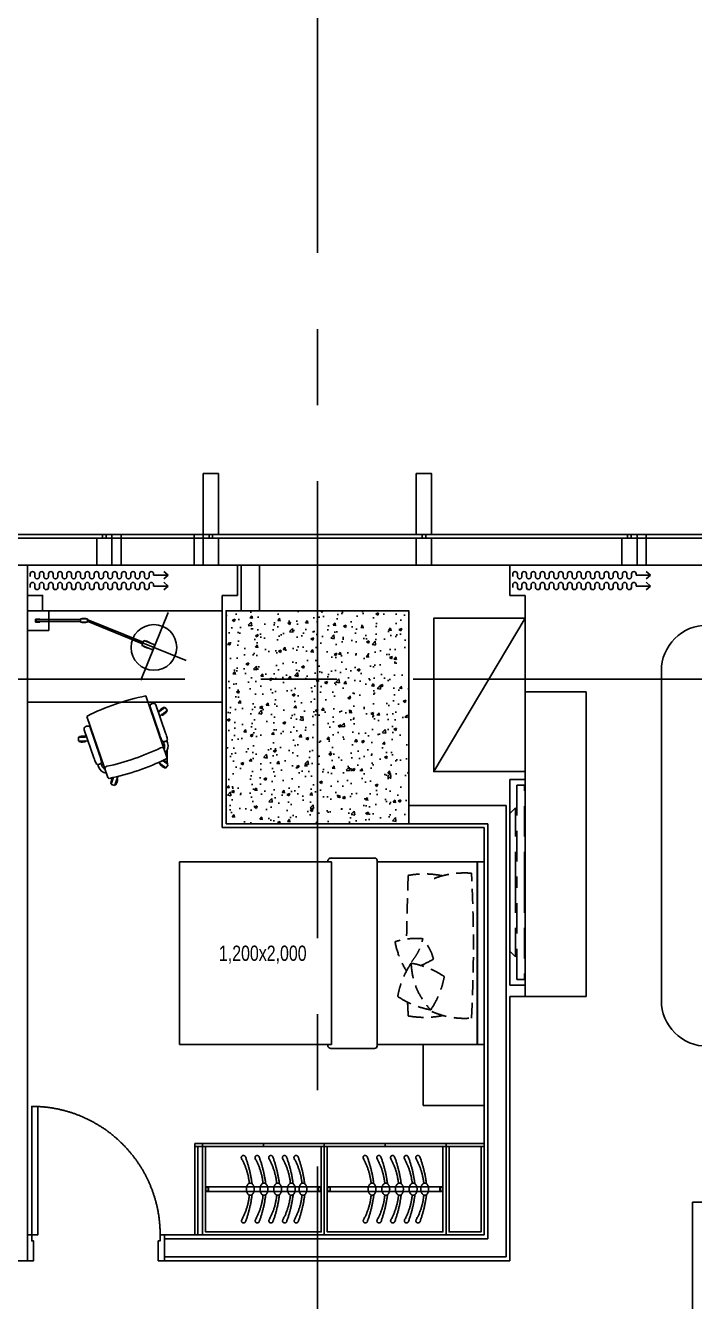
# Model space of a CAD drawing. Header units: millimetres. Extents: x 10000 to 302800, y 6800 to 229018.
# Drawn here: x 228661 to 233056, y 44590 to 52971 of the extents above; entities that cross this region are included whole.
import ezdxf
from ezdxf.enums import TextEntityAlignment as Align

# ---------------------------------------------------------------- set-up
doc = ezdxf.new("R2010")
doc.units = ezdxf.units.MM
doc.header["$LTSCALE"] = 400
doc.header["$MEASUREMENT"] = 0
for name, pattern in [('X-GRID_5~ROOF$0$CENTER2', [1.125, 0.75, -0.125, 0.125, -0.125]), ('X-ROOM TYPE-SR-3Bay$0$HIDDEN', [0.375, 0.25, -0.125]), ('X-ROOM TYPE-SR-3Bay$0$X-ROOM TYPE-SR-2bay_1$0$PHANTOM2', [1.25, 0.625, -0.125, 0.125, -0.125, 0.125, -0.125])]:
    doc.linetypes.add(name, pattern=pattern)
doc.layers.get('0').update_dxf_attribs({"linetype": 'CONTINUOUS'})
for name, color, linetype in [('A-TXT1', 3, 'CONTINUOUS'), ('X-COL-9F$0$A-COL', 2, 'CONTINUOUS'), ('X-COL-9F$0$A-HAT', 252, 'CONTINUOUS'), ('X-EXT_9F$0$A-ELES', 252, 'CONTINUOUS'), ('X-EXT_9F$0$A-WIN', 6, 'CONTINUOUS'), ('X-frame Hotel 9~19F$0$A-WINF', 4, 'CONTINUOUS'), ('X-GRID_5~ROOF$0$A-CEN1', 1, 'X-GRID_5~ROOF$0$CENTER2'), ('X-ROOM TYPE-SR-3Bay$0$.WA_BUILT-IN LOW', 252, 'CONTINUOUS'), ('X-ROOM TYPE-SR-3Bay$0$.WA_Curtain', 252, 'CONTINUOUS'), ('X-ROOM TYPE-SR-3Bay$0$.WA_Door Swing', 252, 'CONTINUOUS'), ('X-ROOM TYPE-SR-3Bay$0$.WA_Furn', 252, 'CONTINUOUS'), ('X-ROOM TYPE-SR-3Bay$0$.WA_Furn hidden', 252, 'CONTINUOUS'), ('X-ROOM TYPE-SR-3Bay$0$.WA_Wall-Fin', 252, 'CONTINUOUS'), ('X-ROOM TYPE-SR-3Bay$0$.WA_Wall-Finish', 252, 'CONTINUOUS'), ('X-ROOM TYPE-SR-3Bay$0$A-WALD', 7, 'CONTINUOUS'), ('X-ROOM TYPE-SR-3Bay$0$X-ROOM TYPE-SR-2bay_1$0$__Door-bomba', 252, 'CONTINUOUS'), ('X-ROOM TYPE-SR-3Bay$0$X-ROOM TYPE-SR-3Bay$0$.WA_Furn', 252, 'CONTINUOUS')]:
    doc.layers.add(name, color=color, linetype=linetype)
doc.styles.add('X-ROOM TYPE-SR-3Bay$0$Hrtext', font='', dxfattribs={"width": 0.8})
doc.styles.get('X-ROOM TYPE-SR-3Bay$0$Hrtext').set_extended_font_data('Dotum')

# ---------------------------------------------------------------- blocks, each defined once
blk = doc.blocks.new('X-COL-9F$0$1200X1400_4~10F_C4A')
at = {"layer": 'X-COL-9F$0$A-HAT'}
h = blk.add_hatch(dxfattribs=at)
h.set_pattern_fill('AR-CONC', color=256)
h.set_pattern_definition([(50, (-225798.82, -65921.2), (182.18467, -15.93909), [19.05, -209.55]), (355, (-225798.82, -65921.2), (-35.24283, 191.05664), [15.24, -167.64]), (100.451, (-225783.63, -65922.53), (146.9425, 175.11669), [16.19, -178.09]), (46.1842, (-225798.82, -65870.4), (271.07904, -42.04233), [28.575, -314.325]), (96.6356, (-225776.23, -65873.9), (237.40423, 247.42556), [24.285, -267.135]), (351.184, (-225798.82, -65870.4), (237.4046, 247.42512), [22.86, -251.46]), (21, (-225773.42, -65883.1), (151.61488, -102.26552), [19.05, -209.55]), (326, (-225773.42, -65883.1), (61.80203, 184.18797), [15.24, -167.64]), (71.4514, (-225760.78, -65891.63), (213.41649, 81.92286), [16.19, -178.09]), (37.5, (-225798.817, -65921.206), (3.088603, 84.555039), [0, -165.608, 0, -170.18, 0, -168.275]), (7.5, (-225798.82, -65921.21), (66.819663, 100.180575), [0, -97.028, 0, -161.798, 0, -64.135]), (327.5, (-225855.46, -65921.206), (135.590595, -5.728744), [0, -63.5, 0, -198.12, 0, -262.89]), (317.5, (-225880.86, -65921.21), (148.12918, 25.42649), [0, -82.55, 0, -131.572, 0, -186.69])])
h.paths.add_polyline_path([(600, 1600), (-600, 1600), (-600, 200), (600, 200)])
at = {"layer": 'X-COL-9F$0$A-COL'}
blk.add_lwpolyline([(-600, 200), (600, 200), (600, 1600), (-600, 1600)], close=True, dxfattribs=at)
blk = doc.blocks.new('X-COL-9F')
at = {"layer": 'X-COL-9F$0$A-COL'}
blk.add_blockref('X-COL-9F$0$1200X1400_4~10F_C4A', (225798.8, 65921.2), dxfattribs=at)
blk = doc.blocks.new('X-frame Hotel 9~19F$0$frame_hotel(24Tglass)')
at = {"layer": 'X-frame Hotel 9~19F$0$A-WINF'}
for p, q in [((-50, 250), (50, 250)), ((-50, 74), (-50, 250)), ((50, 250), (50, 74)), ((-50, 74), (50, 74)), ((-11.5, 74), (-11.5, 50)), ((-11.5, 50), (11.5, 50)), ((11.5, 50), (11.5, 74))]:
    blk.add_line(p, q, dxfattribs=at)
blk = doc.blocks.new('X-frame Hotel 9~19F$0$operable window')
for p, q in [((600, 200), (0, 200)), ((0, 200), (0, 0)), ((60, 200), (60, 0)), ((540, 0), (540, 200)), ((600, 0), (600, 200)), ((0, 0), (600, 0))]:
    blk.add_line(p, q)
blk = doc.blocks.new('X-frame Hotel 9~19F')
at = {"layer": 'X-frame Hotel 9~19F$0$A-WINF'}
for points in [[(225048.8, 68021.2), (225148.8, 68021.2), (225148.8, 68421.2), (225048.8, 68421.2)], [(226448.8, 68021.2), (226548.8, 68021.2), (226548.8, 68421.2), (226448.8, 68421.2)]]:
    blk.add_lwpolyline(points, close=True, dxfattribs=at)
at = {"rotation": 180}
for p in [(224398.9, 68071.2), (225098.8, 68071.2), (226498.8, 68071.2), (227848.8, 68071.2)]:
    blk.add_blockref('X-frame Hotel 9~19F$0$frame_hotel(24Tglass)', p, dxfattribs=at)
at = {"layer": 'X-frame Hotel 9~19F$0$A-WINF'}
for p in [(224448.9, 67821.2, -14.4), (227898.8, 67821.2)]:
    blk.add_blockref('X-frame Hotel 9~19F$0$operable window', p, dxfattribs=at)
blk = doc.blocks.new('X-EXT_9F')
at = {"layer": 'X-EXT_9F$0$A-ELES', "ltscale": 10}
blk.add_lwpolyline([(175648.8, 36721.2), (234348.8, 36721.2, 0.414214), (236148.8, 38521.2), (236148.8, 66021.2, 0.414214), (234348.8, 67821.2), (175648.8, 67821.2, 0.414214), (173848.8, 66021.2), (173848.8, 38521.2, 0.414214)], format="xyb", close=True, dxfattribs=at)
at = {"layer": 'X-EXT_9F$0$A-WIN', "ltscale": 10}
for points in [[(175648.8, 36521.2), (234348.8, 36521.2, 0.414214), (236348.8, 38521.2), (236348.8, 66021.2, 0.414214), (234348.8, 68021.2), (175648.8, 68021.2, 0.414214), (173648.8, 66021.2), (173648.8, 38521.2, 0.414214)], [(175648.8, 36545.2), (234348.8, 36545.2, 0.414214), (236324.8, 38521.2), (236324.8, 66021.2, 0.414214), (234348.8, 67997.2), (175648.8, 67997.2, 0.414214), (173672.8, 66021.2), (173672.8, 38521.2, 0.414214)]]:
    blk.add_lwpolyline(points, format="xyb", close=True, dxfattribs=at)
blk.add_blockref('X-frame Hotel 9~19F', (0, 0))
blk = doc.blocks.new('X-GRID_5~ROOF')
at = {"layer": 'X-GRID_5~ROOF$0$A-CEN1', "ltscale": 10}
blk.add_line((225798.8, 81871.2), (225798.8, 33068.4), dxfattribs=at)
blk.add_lwpolyline([(251927.3, 67071.2), (158516.9, 67071.2)], dxfattribs=at)
blk = doc.blocks.new('X-ROOM TYPE-SR-3Bay$0$DOOR-900')
at = {"color": 8, "linetype": 'X-ROOM TYPE-SR-3Bay$0$X-ROOM TYPE-SR-2bay_1$0$PHANTOM2', "ltscale": 200}
blk.add_arc((-28, -85), 844, 180, 270, dxfattribs=at)
at = {"layer": 'X-ROOM TYPE-SR-3Bay$0$X-ROOM TYPE-SR-2bay_1$0$__Door-bomba'}
for points in [[(-900, 85), (-860, 85), (-860, -45), (-872, -45), (-872, -85), (-900, -85)], [(0, 85), (-40, 85), (-40, -45), (-28, -45), (-28, -85), (0, -85)], [(-28, -85), (-28, -929), (-68, -929), (-68, -85)]]:
    blk.add_lwpolyline(points, close=True, dxfattribs=at)
blk = doc.blocks.new('X-ROOM TYPE-SR-3Bay$0$窗帘')
for p, q in [((530.1, 61.9), (501.5, 86.5)), ((-375, 52.9), (-375, 70.9)), ((-375, -18), (-375, 0)), ((-345, 52.9), (-345, 70.9)), ((-345, -18), (-345, 0)), ((-315, 52.9), (-315, 70.9)), ((-315, -18), (-315, 0)), ((-285, 52.9), (-285, 70.9)), ((-285, -18), (-285, 0)), ((-255, 52.9), (-255, 70.9)), ((-255, -18), (-255, 0)), ((-225, 52.9), (-225, 70.9)), ((-225, -18), (-225, 0)), ((-195, 52.9), (-195, 70.9)), ((-195, -18), (-195, 0)), ((-165, 52.9), (-165, 70.9)), ((-165, -18), (-165, 0)), ((-135, 52.9), (-135, 70.9)), ((-135, -18), (-135, 0)), ((-105, 52.9), (-105, 70.9)), ((-105, -18), (-105, 0)), ((-75, 52.9), (-75, 70.9)), ((-75, -18), (-75, 0)), ((-45, 52.9), (-45, 70.9)), ((-45, -18), (-45, 0)), ((-15, 52.9), (-15, 70.9)), ((-15, -18), (-15, 0)), ((15, 52.9), (15, 70.9)), ((15, -18), (15, 0)), ((45, 52.9), (45, 70.9)), ((45, -18), (45, 0)), ((75, 52.9), (75, 70.9)), ((75, -18), (75, 0)), ((105, 52.9), (105, 70.9)), ((105, -18), (105, 0)), ((135, 52.9), (135, 70.9)), ((135, -18), (135, 0)), ((165, 52.9), (165, 70.9)), ((165, -18), (165, 0)), ((195, 52.9), (195, 70.9)), ((195, -18), (195, 0)), ((225, 52.9), (225, 70.9)), ((225, -18), (225, 0)), ((255, 52.9), (255, 70.9)), ((255, -18), (255, 0)), ((285, 52.9), (285, 70.9)), ((285, -18), (285, 0)), ((315, 52.9), (315, 70.9)), ((315, -18), (315, 0)), ((345, 52.9), (345, 70.9)), ((345, -18), (345, 0)), ((375, 52.9), (375, 70.9)), ((375, -18), (375, 0)), ((405, 52.9), (405, 70.9)), ((405, -18), (405, 0)), ((435, 61.9), (435, 70.9)), ((435, 61.9), (530.1, 61.9)), ((435, -9), (435, 0)), ((530.1, 61.9), (501.5, 37.2)), ((530.1, -9), (501.5, 15.7)), ((435, -9), (530.1, -9)), ((530.1, -9), (501.5, -33.7))]:
    blk.add_line(p, q)
for centre, start, end in [((-360, 70.9), 0, 180), ((-300, 70.9), 0, 180), ((-240, 70.9), 0, 180), ((-180, 70.9), 0, 180), ((-120, 70.9), 0, 180), ((-60, 70.9), 0, 180), ((0, 70.9), 0, 180), ((60, 70.9), 0, 180), ((120, 70.9), 0, 180), ((180, 70.9), 0, 180), ((240, 70.9), 0, 180), ((300, 70.9), 0, 180), ((360, 70.9), 0, 180), ((420, 70.9), 0, 180), ((-360, 0), 0, 180), ((-330, 52.9), 180, 0), ((-300, 0), 0, 180), ((-270, 52.9), 180, 0), ((-240, 0), 0, 180), ((-210, 52.9), 180, 0), ((-180, 0), 0, 180), ((-150, 52.9), 180, 0), ((-120, 0), 0, 180), ((-90, 52.9), 180, 0), ((-60, 0), 0, 180), ((-30, 52.9), 180, 0), ((0, 0), 0, 180), ((30, 52.9), 180, 0), ((60, 0), 0, 180), ((90, 52.9), 180, 0), ((120, 0), 0, 180), ((150, 52.9), 180, 0), ((180, 0), 0, 180), ((210, 52.9), 180, 0), ((240, 0), 0, 180), ((270, 52.9), 180, 0), ((300, 0), 0, 180), ((330, 52.9), 180, 0), ((360, 0), 0, 180), ((390, 52.9), 180, 0), ((420, 0), 0, 180), ((-330, -18), 180, 0), ((-270, -18), 180, 0), ((-210, -18), 180, 0), ((-150, -18), 180, 0), ((-90, -18), 180, 0), ((-30, -18), 180, 0), ((30, -18), 180, 0), ((90, -18), 180, 0), ((150, -18), 180, 0), ((210, -18), 180, 0), ((270, -18), 180, 0), ((330, -18), 180, 0), ((390, -18), 180, 0)]:
    blk.add_arc(centre, 15, start, end)
blk = doc.blocks.new('X-ROOM TYPE-SR-3Bay$0$LAMP')
at = {"layer": 'X-ROOM TYPE-SR-3Bay$0$.WA_Furn', "color": 8}
for p, q in [((72609.2, 26538.3), (72749.2, 26538.3)), ((72609.2, 26408.3), (72609.2, 26538.3)), ((72749.2, 26538.3), (72749.2, 26408.3)), ((72956.8, 26484.4), (72956.8, 26462.2)), ((73003.6, 26484.4), (72956.8, 26484.4)), ((72967.6, 26484.4), (72967.6, 26486.8)), ((72967.6, 26486.8), (72992.9, 26486.8)), ((72992.9, 26484.4), (72967.6, 26484.4)), ((72992.9, 26486.8), (72992.9, 26484.4)), ((73003.6, 26462.2), (73003.6, 26484.4)), ((73353.6, 26082.9), (73533.2, 26526.9)), ((72749.2, 26408.3), (72609.2, 26408.3)), ((72662.8, 26463.2), (72662.8, 26483.4)), ((72662.8, 26483.4), (72691.4, 26483.4)), ((72691.4, 26463.2), (72662.8, 26463.2)), ((72956.8, 26479.4), (72666.8, 26479.4)), ((72666.8, 26479.4), (72666.8, 26467.2)), ((72666.8, 26467.2), (72956.8, 26467.2)), ((72691.4, 26483.4), (72691.4, 26479.4)), ((72691.4, 26467.2), (72691.4, 26463.2)), ((72956.8, 26467.2), (72956.8, 26479.4)), ((72956.8, 26462.2), (73003.6, 26462.2)), ((72992.9, 26462.2), (72967.6, 26462.2)), ((72967.6, 26462.2), (72967.6, 26459.8)), ((72967.6, 26459.8), (72992.9, 26459.8)), ((72992.9, 26459.8), (72992.9, 26462.2)), ((73006.1, 26477.8), (73002.3, 26468.6)), ((73002.3, 26468.6), (73365.9, 26321.6)), ((73369.7, 26330.8), (73006.1, 26477.8)), ((73651.1, 26211.6), (73251, 26373.4)), ((73374.4, 26342.4), (73361.3, 26309.9)), ((73446.7, 26313.1), (73374.4, 26342.4)), ((73387.7, 26337), (73388.6, 26339.2)), ((73411.2, 26327.5), (73387.7, 26337)), ((73388.6, 26339.2), (73412.1, 26329.7)), ((73412.1, 26329.7), (73411.2, 26327.5)), ((73361.3, 26309.9), (73433.6, 26280.7)), ((73374.6, 26304.6), (73373.7, 26302.3)), ((73373.7, 26302.3), (73397.2, 26292.8)), ((73398.1, 26295.1), (73374.6, 26304.6)), ((73397.2, 26292.8), (73398.1, 26295.1)), ((73433.6, 26280.7), (73446.7, 26313.1))]:
    blk.add_line(p, q, dxfattribs=at)
blk.add_circle((73440.2, 26296.9), 150, dxfattribs=at)
blk = doc.blocks.new('X-ROOM TYPE-SR-3Bay')
at = {"layer": 'X-ROOM TYPE-SR-3Bay$0$.WA_BUILT-IN LOW', "linetype": 'X-ROOM TYPE-SR-3Bay$0$HIDDEN', "ltscale": 100}
for p, q in [((227163.9, 67471.2), (226563.9, 66463.9)), ((225063.9, 63736.2), (225803.9, 63736.2)), ((225063.9, 63736.2), (225063.9, 63706.2)), ((225083.8, 63736.2), (225063.9, 63736.2)), ((225063.9, 63736.2), (225063.9, 63706.2)), ((225803.9, 63706.2), (225063.9, 63706.2)), ((225063.9, 63706.2), (225083.8, 63706.2)), ((225081.8, 63734.2), (225065.9, 63734.2)), ((225065.9, 63734.2), (225065.9, 63708.2)), ((225065.9, 63708.2), (225081.8, 63708.2)), ((225081.8, 63708.2), (225081.8, 63734.2)), ((225083.8, 63706.2), (225083.8, 63736.2)), ((225803.9, 63736.2), (225803.9, 63706.2)), ((225823.9, 63736.2), (225803.9, 63736.2)), ((225803.9, 63736.2), (225803.9, 63706.2)), ((225803.9, 63706.2), (225823.9, 63706.2)), ((225821.9, 63734.2), (225805.9, 63734.2)), ((225805.9, 63734.2), (225805.9, 63708.2)), ((225805.9, 63708.2), (225821.9, 63708.2)), ((225821.9, 63708.2), (225821.9, 63734.2)), ((225823.9, 63706.2), (225823.9, 63736.2)), ((225823.9, 63706.2), (225823.9, 63736.2)), ((225863.9, 63736.2), (226603.9, 63736.2)), ((225863.9, 63736.2), (225863.9, 63706.2)), ((225883.8, 63736.2), (225863.9, 63736.2)), ((225863.9, 63736.2), (225863.9, 63706.2)), ((226603.9, 63706.2), (225863.9, 63706.2)), ((225863.9, 63706.2), (225883.8, 63706.2)), ((225881.8, 63734.2), (225865.9, 63734.2)), ((225865.9, 63734.2), (225865.9, 63708.2)), ((225865.9, 63708.2), (225881.8, 63708.2)), ((225881.8, 63708.2), (225881.8, 63734.2)), ((225883.8, 63706.2), (225883.8, 63736.2)), ((226603.9, 63736.2), (226603.9, 63706.2)), ((226623.9, 63736.2), (226603.9, 63736.2)), ((226603.9, 63736.2), (226603.9, 63706.2)), ((226603.9, 63706.2), (226623.9, 63706.2)), ((226621.9, 63734.2), (226605.9, 63734.2)), ((226605.9, 63734.2), (226605.9, 63708.2)), ((226605.9, 63708.2), (226621.9, 63708.2)), ((226621.9, 63708.2), (226621.9, 63734.2)), ((226623.9, 63706.2), (226623.9, 63736.2))]:
    blk.add_line(p, q, dxfattribs=at)
for centre, radius, start, end in [((225312.9, 63929), 13.9, 20.43486, 209.26319), ((224937.4, 63718.5), 416.5, 5.76618, 29.26319), ((224588.8, 63659.1), 786.7, 7.16799, 20.43486), ((225402.9, 63928.8), 13.9, 20.43486, 209.26319), ((225027.4, 63718.4), 416.5, 5.76618, 29.26319), ((224678.8, 63659), 786.7, 7.16799, 20.43486), ((225492.9, 63928.8), 13.9, 20.43486, 209.26319), ((225117.3, 63718.4), 416.5, 5.76618, 29.26319), ((224768.7, 63659), 786.7, 7.16799, 20.43486), ((225582.9, 63928.8), 13.9, 20.43486, 209.26319), ((225207.3, 63718.4), 416.5, 5.76618, 29.26319), ((224858.7, 63659), 786.7, 7.16799, 20.43486), ((225658.9, 63928.8), 13.9, 20.43486, 209.26319), ((225283.4, 63718.4), 416.5, 5.76618, 29.26319), ((224934.8, 63659), 786.7, 7.16799, 20.43486), ((226112.9, 63929), 13.9, 20.43486, 209.26319), ((225737.4, 63718.5), 416.5, 5.76618, 29.26319), ((225388.8, 63659.1), 786.7, 7.16799, 20.43486), ((226202.9, 63928.8), 13.9, 20.43486, 209.26319), ((225827.4, 63718.3), 416.5, 5.76618, 29.26319), ((225478.8, 63659), 786.7, 7.16799, 20.43486), ((226292.9, 63928.8), 13.9, 20.43486, 209.26319), ((225917.3, 63718.3), 416.5, 5.76618, 29.26319), ((225568.7, 63659), 786.7, 7.16799, 20.43486), ((226382.9, 63928.8), 13.9, 20.43486, 209.26319), ((226007.3, 63718.3), 416.5, 5.76618, 29.26319), ((225658.7, 63659), 786.7, 7.16799, 20.43486), ((226458.9, 63928.8), 13.9, 20.43486, 209.26319), ((226083.4, 63718.3), 416.5, 5.76618, 29.26319), ((225734.8, 63659), 786.7, 7.16799, 20.43486), ((224937.4, 63721.8), 416.5, 331.07041, 354.56743), ((224588.4, 63779.2), 786.7, 339.89875, 353.16562), ((225027.4, 63721.7), 416.5, 331.07041, 354.56743), ((224678.4, 63779), 786.7, 339.89875, 353.16562), ((225117.3, 63721.7), 416.5, 331.07041, 354.56743), ((224768.4, 63779), 786.7, 339.89875, 353.16562), ((225207.3, 63721.7), 416.5, 331.07041, 354.56743), ((224858.4, 63779), 786.7, 339.89875, 353.16562), ((225283.4, 63721.7), 416.5, 331.07041, 354.56743), ((224934.5, 63779), 786.7, 339.89875, 353.16562), ((225737.4, 63721.8), 416.5, 331.07041, 354.56743), ((225388.4, 63779.2), 786.7, 339.89875, 353.16562), ((225827.4, 63721.7), 416.5, 331.07041, 354.56743), ((225478.4, 63779), 786.7, 339.89875, 353.16562), ((225917.3, 63721.7), 416.5, 331.07041, 354.56743), ((225568.4, 63779), 786.7, 339.89875, 353.16562), ((226007.3, 63721.7), 416.5, 331.07041, 354.56743), ((225658.4, 63779), 786.7, 339.89875, 353.16562), ((226083.4, 63721.7), 416.5, 331.07041, 354.56743), ((225734.5, 63779), 786.7, 339.89875, 353.16562), ((225314.1, 63513.6), 13.9, 151.07041, 339.89875), ((225404.1, 63513.4), 13.9, 151.07041, 339.89875), ((225494.1, 63513.4), 13.9, 151.07041, 339.89875), ((225584.1, 63513.4), 13.9, 151.07041, 339.89875), ((225660.2, 63513.4), 13.9, 151.07041, 339.89875), ((226114.1, 63513.6), 13.9, 151.07041, 339.89875), ((226204.1, 63513.4), 13.9, 151.07041, 339.89875), ((226294.1, 63513.4), 13.9, 151.07041, 339.89875), ((226384.1, 63513.4), 13.9, 151.07041, 339.89875), ((226460.2, 63513.4), 13.9, 151.07041, 339.89875)]:
    blk.add_arc(centre, radius, start, end, dxfattribs=at)
at = {"layer": 'X-ROOM TYPE-SR-3Bay$0$.WA_BUILT-IN LOW', "linetype": 'X-ROOM TYPE-SR-3Bay$0$HIDDEN', "ltscale": 50}
for centre, radius, start, end in [((225394.7, 63721.5), 62.4, 165.28707, 180.1668), ((225394.7, 63721.5), 62.4, 180.1668, 195.04654), ((225376.6, 63726.3), 43.7, 147.48833, 165.28707), ((225376.6, 63716.7), 43.7, 195.04654, 212.84528), ((225365.2, 63733.5), 30.1, 123.01865, 147.48833), ((225358, 63744.6), 16.9, 90.1668, 123.01865), ((225358, 63744.6), 16.9, 57.31496, 90.1668), ((225350.9, 63733.5), 30.1, 32.84528, 57.31496), ((225339.5, 63726.2), 43.7, 15.04654, 32.84528), ((225339.5, 63716.6), 43.7, 327.48833, 345.28707), ((225321.5, 63721.3), 62.4, 0.1668, 15.04654), ((225321.5, 63721.3), 62.4, 345.28707, 0.1668), ((225484.7, 63721.3), 62.4, 165.28707, 180.1668), ((225484.7, 63721.3), 62.4, 180.1668, 195.04654), ((225466.6, 63726.1), 43.7, 147.48833, 165.28707), ((225466.6, 63716.5), 43.7, 195.04654, 212.84528), ((225455.2, 63733.4), 30.1, 123.01865, 147.48833), ((225448, 63744.4), 16.9, 90.1668, 123.01865), ((225448, 63744.4), 16.9, 57.31496, 90.1668), ((225440.8, 63733.3), 30.1, 32.84528, 57.31496), ((225429.5, 63726), 43.7, 15.04654, 32.84528), ((225429.5, 63716.4), 43.7, 327.48833, 345.28707), ((225411.4, 63721.1), 62.4, 0.1668, 15.04654), ((225411.4, 63721.1), 62.4, 345.28707, 0.1668), ((225574.6, 63721.3), 62.4, 165.28707, 180.1668), ((225574.6, 63721.3), 62.4, 180.1668, 195.04654), ((225556.6, 63726.1), 43.7, 147.48833, 165.28707), ((225556.6, 63716.5), 43.7, 195.04654, 212.84528), ((225545.2, 63733.4), 30.1, 123.01865, 147.48833), ((225538, 63744.4), 16.9, 90.1668, 123.01865), ((225538, 63744.4), 16.9, 57.31496, 90.1668), ((225530.8, 63733.3), 30.1, 32.84528, 57.31496), ((225519.4, 63726), 43.7, 15.04654, 32.84528), ((225519.5, 63716.4), 43.7, 327.48833, 345.28707), ((225501.4, 63721.1), 62.4, 0.1668, 15.04654), ((225501.4, 63721.1), 62.4, 345.28707, 0.1668), ((225664.6, 63721.3), 62.4, 165.28707, 180.1668), ((225664.6, 63721.3), 62.4, 180.1668, 195.04654), ((225646.6, 63726.1), 43.7, 147.48833, 165.28707), ((225646.6, 63716.5), 43.7, 195.04654, 212.84528), ((225635.1, 63733.4), 30.1, 123.01865, 147.48833), ((225627.9, 63744.4), 16.9, 90.1668, 123.01865), ((225627.9, 63744.4), 16.9, 57.31496, 90.1668), ((225620.8, 63733.3), 30.1, 32.84528, 57.31496), ((225609.4, 63726), 43.7, 15.04654, 32.84528), ((225609.5, 63716.4), 43.7, 327.48833, 345.28707), ((225591.4, 63721.1), 62.4, 0.1668, 15.04654), ((225591.4, 63721.1), 62.4, 345.28707, 0.1668), ((225740.7, 63721.3), 62.4, 165.28707, 180.1668), ((225740.7, 63721.3), 62.4, 180.1668, 195.04654), ((225722.6, 63726.1), 43.7, 147.48833, 165.28707), ((225722.7, 63716.5), 43.7, 195.04654, 212.84528), ((225711.2, 63733.4), 30.1, 123.01865, 147.48833), ((225704, 63744.4), 16.9, 90.1668, 123.01865), ((225704, 63744.4), 16.9, 57.31496, 90.1668), ((225696.9, 63733.3), 30.1, 32.84528, 57.31496), ((225685.5, 63726), 43.7, 15.04654, 32.84528), ((225685.5, 63716.4), 43.7, 327.48833, 345.28707), ((225667.5, 63721.1), 62.4, 0.1668, 15.04654), ((225667.5, 63721.1), 62.4, 345.28707, 0.1668), ((226194.7, 63721.5), 62.4, 165.28707, 180.1668), ((226194.7, 63721.5), 62.4, 180.1668, 195.04654), ((226176.6, 63726.3), 43.7, 147.48833, 165.28707), ((226176.6, 63716.7), 43.7, 195.04654, 212.84528), ((226165.2, 63733.5), 30.1, 123.01865, 147.48833), ((226158, 63744.6), 16.9, 90.1668, 123.01865), ((226158, 63744.6), 16.9, 57.31496, 90.1668), ((226150.9, 63733.5), 30.1, 32.84528, 57.31496), ((226139.5, 63726.2), 43.7, 15.04654, 32.84528), ((226139.5, 63716.6), 43.7, 327.48833, 345.28707), ((226121.5, 63721.3), 62.4, 0.1668, 15.04654), ((226121.5, 63721.3), 62.4, 345.28707, 0.1668), ((226284.7, 63721.3), 62.4, 165.28707, 180.1668), ((226284.7, 63721.3), 62.4, 180.1668, 195.04654), ((226266.6, 63726.1), 43.7, 147.48833, 165.28707), ((226266.6, 63716.5), 43.7, 195.04654, 212.84528), ((226255.2, 63733.4), 30.1, 123.01865, 147.48833), ((226248, 63744.4), 16.9, 90.1668, 123.01865), ((226248, 63744.4), 16.9, 57.31496, 90.1668), ((226240.8, 63733.3), 30.1, 32.84528, 57.31496), ((226229.5, 63726), 43.7, 15.04654, 32.84528), ((226229.5, 63716.4), 43.7, 327.48833, 345.28707), ((226211.4, 63721.1), 62.4, 0.1668, 15.04654), ((226211.4, 63721.1), 62.4, 345.28707, 0.1668), ((226374.6, 63721.3), 62.4, 165.28707, 180.1668), ((226374.6, 63721.3), 62.4, 180.1668, 195.04654), ((226356.6, 63726.1), 43.7, 147.48833, 165.28707), ((226356.6, 63716.5), 43.7, 195.04654, 212.84528), ((226345.2, 63733.4), 30.1, 123.01865, 147.48833), ((226338, 63744.4), 16.9, 90.1668, 123.01865), ((226338, 63744.4), 16.9, 57.31496, 90.1668), ((226330.8, 63733.3), 30.1, 32.84528, 57.31496), ((226319.4, 63726), 43.7, 15.04654, 32.84528), ((226319.5, 63716.4), 43.7, 327.48833, 345.28707), ((226301.4, 63721.1), 62.4, 0.1668, 15.04654), ((226301.4, 63721.1), 62.4, 345.28707, 0.1668), ((226464.6, 63721.3), 62.4, 165.28707, 180.1668), ((226464.6, 63721.3), 62.4, 180.1668, 195.04654), ((226446.6, 63726.1), 43.7, 147.48833, 165.28707), ((226446.6, 63716.5), 43.7, 195.04654, 212.84528), ((226435.1, 63733.4), 30.1, 123.01865, 147.48833), ((226427.9, 63744.4), 16.9, 90.1668, 123.01865), ((226427.9, 63744.4), 16.9, 57.31496, 90.1668), ((226420.8, 63733.3), 30.1, 32.84528, 57.31496), ((226409.4, 63726), 43.7, 15.04654, 32.84528), ((226409.5, 63716.4), 43.7, 327.48833, 345.28707), ((226391.4, 63721.1), 62.4, 0.1668, 15.04654), ((226391.4, 63721.1), 62.4, 345.28707, 0.1668), ((226540.7, 63721.3), 62.4, 165.28707, 180.1668), ((226540.7, 63721.3), 62.4, 180.1668, 195.04654), ((226522.6, 63726.1), 43.7, 147.48833, 165.28707), ((226522.7, 63716.5), 43.7, 195.04654, 212.84528), ((226511.2, 63733.4), 30.1, 123.01865, 147.48833), ((226504, 63744.4), 16.9, 90.1668, 123.01865), ((226504, 63744.4), 16.9, 57.31496, 90.1668), ((226496.9, 63733.3), 30.1, 32.84528, 57.31496), ((226485.5, 63726), 43.7, 15.04654, 32.84528), ((226485.5, 63716.4), 43.7, 327.48833, 345.28707), ((226467.5, 63721.1), 62.4, 0.1668, 15.04654), ((226467.5, 63721.1), 62.4, 345.28707, 0.1668), ((225365.3, 63709.3), 30.1, 212.84528, 237.31496), ((225358.1, 63698.2), 16.9, 237.31496, 270.1668), ((225358.1, 63698.2), 16.9, 270.1668, 303.01865), ((225350.9, 63709.3), 30.1, 303.01865, 327.48833), ((225455.2, 63709.1), 30.1, 212.84528, 237.31496), ((225448.1, 63698), 16.9, 237.31496, 270.1668), ((225448.1, 63698), 16.9, 270.1668, 303.01865), ((225440.9, 63709.1), 30.1, 303.01865, 327.48833), ((225545.2, 63709.1), 30.1, 212.84528, 237.31496), ((225538.1, 63698), 16.9, 237.31496, 270.1668), ((225538.1, 63698), 16.9, 270.1668, 303.01865), ((225530.9, 63709.1), 30.1, 303.01865, 327.48833), ((225635.2, 63709.1), 30.1, 212.84528, 237.31496), ((225628.1, 63698), 16.9, 237.31496, 270.1668), ((225628.1, 63698), 16.9, 270.1668, 303.01865), ((225620.9, 63709.1), 30.1, 303.01865, 327.48833), ((225711.3, 63709.1), 30.1, 212.84528, 237.31496), ((225704.2, 63698), 16.9, 237.31496, 270.1668), ((225704.2, 63698), 16.9, 270.1668, 303.01865), ((225697, 63709.1), 30.1, 303.01865, 327.48833), ((226165.3, 63709.3), 30.1, 212.84528, 237.31496), ((226158.1, 63698.2), 16.9, 237.31496, 270.1668), ((226158.1, 63698.2), 16.9, 270.1668, 303.01865), ((226150.9, 63709.3), 30.1, 303.01865, 327.48833), ((226255.2, 63709.1), 30.1, 212.84528, 237.31496), ((226248.1, 63698), 16.9, 237.31496, 270.1668), ((226248.1, 63698), 16.9, 270.1668, 303.01865), ((226240.9, 63709.1), 30.1, 303.01865, 327.48833), ((226345.2, 63709.1), 30.1, 212.84528, 237.31496), ((226338.1, 63698), 16.9, 237.31496, 270.1668), ((226338.1, 63698), 16.9, 270.1668, 303.01865), ((226330.9, 63709.1), 30.1, 303.01865, 327.48833), ((226435.2, 63709.1), 30.1, 212.84528, 237.31496), ((226428.1, 63698), 16.9, 237.31496, 270.1668), ((226428.1, 63698), 16.9, 270.1668, 303.01865), ((226420.9, 63709.1), 30.1, 303.01865, 327.48833), ((226511.3, 63709.1), 30.1, 212.84528, 237.31496), ((226504.2, 63698), 16.9, 237.31496, 270.1668), ((226504.2, 63698), 16.9, 270.1668, 303.01865), ((226497, 63709.1), 30.1, 303.01865, 327.48833)]:
    blk.add_arc(centre, radius, start, end, dxfattribs=at)
at = {"layer": 'X-ROOM TYPE-SR-3Bay$0$.WA_Furn'}
for p, q in [((224810.3, 66558.6), (224671.5, 66961.2)), ((224763, 66704.3), (224699.5, 66888.6)), ((224801.8, 66717.6), (224738.3, 66901.9)), ((224764.1, 66860.5), (224796.5, 66885)), ((224794.5, 66883.4), (224793.8, 66884.4)), ((224812.3, 66866.9), (224798.9, 66884.7)), ((224421.9, 66425), (224283.2, 66827.1)), ((224764.6, 66860.9), (224754.8, 66854)), ((224759.8, 66858.4), (224760.2, 66857.8)), ((224780, 66840.5), (224763.9, 66827.5)), ((224775.9, 66837.1), (224776.3, 66836.5)), ((224779.6, 66840.1), (224812, 66864.5)), ((224809.9, 66863), (224810.6, 66862)), ((224330.6, 66555.2), (224267.1, 66739.5)), ((224369.4, 66568.6), (224305.9, 66752.9)), ((224230.4, 66666.3), (224230, 66688.5)), ((224272.3, 66691), (224231.6, 66690.2)), ((224272.7, 66665.3), (224232.1, 66664.6)), ((224234.2, 66690.3), (224234.2, 66691.4)), ((224234.7, 66664.6), (224234.7, 66663.5)), ((224271.6, 66691), (224283.6, 66691.6)), ((224272.1, 66665.3), (224292.8, 66665.1)), ((224277, 66692), (224277, 66691.2)), ((224277.4, 66665.3), (224277.4, 66664.5)), ((224787.4, 66661), (224792.9, 66645.1)), ((224808.9, 66668.2), (224814.4, 66652.5)), ((224811.8, 66603.7), (224811.8, 66522.8)), ((224355.5, 66511.9), (224360.9, 66496.1)), ((224376.9, 66519.4), (224382.4, 66503.6)), ((224770.8, 66512.9), (224754.2, 66523.7)), ((224766.3, 66515.8), (224765.9, 66515.2)), ((224770.3, 66513.2), (224803.5, 66490)), ((224785.5, 66533.9), (224782, 66536.5)), ((224785, 66534.3), (224818.2, 66511)), ((224801.4, 66491.4), (224800.5, 66490.1)), ((224805.9, 66490.4), (224818.7, 66508.6)), ((224445.4, 66384.7), (224443.9, 66385.2)), ((224456.6, 66421.1), (224444.7, 66382.2)), ((224445.8, 66380.1), (224467.1, 66373.6)), ((224456.4, 66420.5), (224457.6, 66425)), ((224457.8, 66425.6), (224457.1, 66425.9)), ((224481.1, 66413.6), (224469.2, 66374.8)), ((224480.9, 66413), (224487.3, 66432)), ((224483.3, 66417.9), (224482.6, 66418.1)), ((226174.8, 65896.7), (225891.4, 65896.7)), ((226191.4, 65880.2), (226191.4, 64662.2)), ((225891.4, 65871.2), (224893.9, 65871.2)), ((224893.9, 65871.2), (224893.9, 64671.2)), ((225891.4, 65871.2), (225891.4, 64671.2)), ((224893.9, 64671.2), (225891.4, 64671.2)), ((226174.8, 64645.7), (225891.4, 64645.7))]:
    blk.add_line(p, q, dxfattribs=at)
for points in [[(225173.9, 67521.2), (223893.9, 67521.2), (223893.9, 66921.2), (225173.9, 66921.2)], [(226493.9, 64671.2), (226493.9, 64271.2), (226893.9, 64271.2), (226893.9, 64671.2)]]:
    blk.add_lwpolyline(points, close=True, dxfattribs=at)
blk.add_lwpolyline([(231976.8, 64789.6, -0.246155), (231730.1, 64660.4), (228358.6, 64660.4, -0.414214), (228058.6, 64960.4), (228058.6, 67126, -0.414214), (228358.6, 67426), (228409.3, 67426)], format="xyb", dxfattribs=at)
for points in [[(227163.9, 64987.2), (227563.9, 64987.2), (227563.9, 66987.2), (227163.9, 66987.2)], [(226191.4, 64671.2), (226849.2, 64671.2), (226849.2, 65871.2), (226191.4, 65871.2)]]:
    blk.add_lwpolyline(points, dxfattribs=at)
for centre, radius, start, end in [((224975.6, 65452.6), 1539, 101.39743, 116.73515), ((224713, 66893.2), 14.3, 172.59264, 199.02261), ((224716.3, 66892.8), 17.7, 148.82818, 172.59264), ((224718.9, 66891.2), 20.7, 128.06615, 148.82818), ((224721.3, 66888.2), 24.6, 109.02261, 128.06615), ((224721.3, 66888.2), 24.6, 89.97906, 109.02261), ((224721.3, 66892.1), 20.7, 69.21703, 89.97906), ((224722.4, 66894.9), 17.7, 45.45257, 69.21703), ((224724.7, 66897.3), 14.3, 19.02261, 45.45257), ((224851.4, 66773.9), 128.2, 119.51959, 135.37632), ((224790.4, 66881.8), 4.28, 37.02261, 119.51959), ((224797.6, 66883.6), 1.71, 37.02261, 127.02261), ((224763.2, 66861), 4.28, 135.37632, 217.02261), ((224779.7, 66839.1), 4.28, 217.02261, 298.66889), ((224720.3, 66947.9), 128.2, 298.66889, 314.52562), ((224807.2, 66859.5), 4.28, 314.52562, 37.02261), ((224811, 66865.9), 1.71, 306.49572, 36.49572), ((224280.7, 66744.2), 14.3, 172.59264, 199.02261), ((224284, 66743.7), 17.7, 148.82818, 172.59264), ((224286.6, 66742.2), 20.7, 128.06615, 148.82818), ((224288.9, 66739.1), 24.6, 109.02261, 128.06615), ((224288.9, 66739.1), 24.6, 89.97906, 109.02261), ((224288.9, 66743), 20.7, 69.21703, 89.97906), ((224290, 66745.8), 17.7, 45.45257, 69.21703), ((224292.3, 66748.2), 14.3, 19.02261, 45.45257), ((224327.8, 66554.2), 501.4, 16.83246, 19.02261), ((224231.7, 66688.5), 1.71, 91.02261, 181.02261), ((224232.1, 66666.3), 1.71, 181.54949, 271.54949), ((224238.5, 66691.5), 4.28, 98.52562, 181.02261), ((224239, 66663.6), 4.28, 181.02261, 263.51959), ((224256.9, 66568.9), 128.2, 82.66889, 98.52562), ((224253, 66786.7), 128.2, 263.51959, 279.37632), ((224272.7, 66691.9), 4.28, 1.02261, 82.66889), ((224273.2, 66664.4), 4.28, 279.37632, 1.02261), ((225237, 66867.7), 501.4, 199.02261, 201.21275), ((225005.2, 66777.7), 252.8, 201.21275, 204.2977), ((224867.3, 66715.5), 101.4, 204.2977, 211.5885), ((224781.8, 66662.9), 1.05, 211.5885, 218.20814), ((224789.7, 66689.8), 28.9, 252.41139, 325.63383), ((224752.7, 66631.2), 42.5, 335.43841, 19.02261), ((224752.7, 66631.2), 65.2, 317.1759, 19.02261), ((224565.8, 66626.2), 252.8, 13.74751, 16.83246), ((224712.8, 66662.2), 101.4, 6.45671, 13.74751), ((224812.5, 66673.5), 1.05, 359.83707, 6.45671), ((224804.7, 66718.6), 501.4, 199.02261, 201.21275), ((223895.4, 66405.1), 501.4, 16.83246, 19.02261), ((224133.4, 66477.1), 252.8, 13.74751, 16.83246), ((224095.8, 68004.5), 1539, 282.03011, 295.92884), ((224122.5, 67927.1), 1539, 281.58963, 296.36779), ((224776.2, 66605), 17.1, 19.02261, 115.92884), ((224802.2, 66555.8), 8.55, 296.36779, 19.02261), ((224572.9, 66628.7), 252.8, 201.21275, 204.2977), ((224434.9, 66566.4), 101.4, 204.2977, 211.5885), ((224349.4, 66513.8), 1.05, 211.5885, 218.20814), ((224357.3, 66540.7), 28.9, 252.41139, 325.63383), ((224422.6, 66517.4), 65.2, 199.02261, 260.86932), ((224280.4, 66513.1), 101.4, 6.45671, 13.74751), ((224380.1, 66524.4), 1.05, 359.83707, 6.45671), ((224422.6, 66517.4), 42.5, 199.02261, 242.60681), ((224420.1, 66482.6), 17.1, 102.03011, 199.02261), ((224769.4, 66512.8), 4.28, 145.02261, 226.66889), ((224854.4, 66602.9), 128.2, 226.66889, 242.52562), ((224729.6, 66424.4), 128.2, 47.51959, 63.31189), ((224797.2, 66492.9), 4.28, 242.52562, 325.02261), ((224804.5, 66491.4), 1.71, 235.02261, 325.02261), ((224429.9, 66427.8), 8.55, 199.02261, 281.58963), ((224445.6, 66389.1), 4.28, 170.52562, 253.02261), ((224567.9, 66368.7), 128.2, 154.66889, 170.52562), ((224446.3, 66381.7), 1.71, 163.02261, 253.02261), ((224455.8, 66421.8), 4.28, 73.02261, 154.66889), ((224472.3, 66381), 4.28, 253.02261, 335.51959), ((224359.5, 66432.4), 128.2, 335.51959, 351.37632), ((224482.1, 66413.8), 4.28, 351.37632, 73.02261), ((225890.3, 65873.4), 23.4, 87.32526, 185.29964), ((226174.8, 65880.2), 16.6, 0, 90), ((225890.3, 64669), 23.4, 174.70036, 272.67474), ((226174.8, 64662.2), 16.6, 270, 0.00287)]:
    blk.add_arc(centre, radius, start, end, dxfattribs=at)
at = {"layer": 'X-ROOM TYPE-SR-3Bay$0$.WA_Furn hidden', "linetype": 'X-ROOM TYPE-SR-3Bay$0$HIDDEN', "ltscale": 2}
for points in [[(227159.7, 65737.2), (227159.7, 66374.8), (227109.5, 66374.8), (227109.5, 65737.2)], [(227099.5, 65737.2), (227099.5, 66226.2), (227063.9, 66189.5), (227063.9, 65737.2)], [(227099.5, 65737.2), (227099.5, 65248.2), (227063.9, 65284.9), (227063.9, 65737.2)], [(227159.7, 65737.2), (227159.7, 65099.7), (227109.5, 65099.7), (227109.5, 65737.2)]]:
    blk.add_lwpolyline(points, dxfattribs=at)
at = {"layer": 'X-ROOM TYPE-SR-3Bay$0$.WA_Furn hidden', "linetype": 'X-ROOM TYPE-SR-3Bay$0$HIDDEN'}
for centre, radius, start, end in [((226501.8, 65215.2), 577, 78.24542, 100.57087), ((226764.6, 65235.5), 563.1, 85.25774, 113.0661), ((217875.8, 65321), 8948.1, 356.95243, 3.04757), ((240148, 65212.5), 13763.9, 177.62701, 179.2789), ((226449.2, 64895.5), 473.1, 84.8967, 107.23467), ((226843.5, 65445.3), 543.4, 190.39347, 212.33026), ((226152.1, 65438.2), 346.6, 319.87529, 348.08431), ((226248.5, 65154.4), 322.4, 14.01653, 41.15905), ((226884.2, 64888.4), 566.4, 145.88611, 169.94392), ((226875.7, 65218.3), 460.6, 181.5211, 223.83035), ((226318.6, 64656.5), 557.9, 55.80513, 80.0249), ((226283.1, 65689.4), 535, 291.36382, 301.339), ((226074.5, 65216.9), 566.4, 325.88611, 349.94392), ((226640.1, 65448.8), 557.9, 235.80513, 260.0249), ((233287, 65263), 6902.9, 182.60426, 183.35146), ((226765.4, 65381.4), 538.1, 246.43091, 274.8797), ((226503.6, 65450.2), 600.5, 259.67408, 281.6159)]:
    blk.add_arc(centre, radius, start, end, dxfattribs=at)
at = {"layer": 'X-ROOM TYPE-SR-3Bay$0$.WA_Wall-Fin'}
for p, q in [((227063.9, 66412.2), (227163.9, 66412.2)), ((227063.9, 66412.2), (227063.9, 65062.2)), ((227163.9, 66412.2), (227163.9, 65062.2)), ((227063.9, 65062.2), (227163.9, 65062.2)), ((227163.9, 65062.2), (227163.9, 64987.2))]:
    blk.add_line(p, q, dxfattribs=at)
at = {"layer": 'X-ROOM TYPE-SR-3Bay$0$.WA_Wall-Finish'}
for p, q in [((223893.9, 63251.2), (223893.9, 67821.2)), ((223893.9, 67821.2), (223893.9, 67147.5)), ((225273.9, 67621.2), (225273.9, 67821.2)), ((225173.9, 66096.2), (225173.9, 67621.2)), ((225173.9, 67621.2), (225273.9, 67621.2)), ((225173.9, 66096.2), (226893.9, 66096.2)), ((226893.9, 63421.2), (226893.9, 66096.2)), ((227063.9, 64987.2), (227063.9, 63251.2)), ((227163.9, 64987.2), (227063.9, 64987.2)), ((228263.9, 63636.2), (228263.9, 58896.7)), ((230133.9, 63636.2), (228263.9, 63636.2)), ((226893.9, 63421.2), (224793.9, 63421.2)), ((224793.9, 63251.2), (224793.9, 63421.2)), ((223893.9, 63251.2), (223723.9, 63251.2)), ((227063.9, 63251.2), (224793.9, 63251.2))]:
    blk.add_line(p, q, dxfattribs=at)
at = {"layer": 'X-ROOM TYPE-SR-3Bay$0$.WA_Wall-Finish', "ltscale": 2}
for p in [(227063.9, 67621.2), (227163.9, 66412.2)]:
    blk.add_line(p, (227163.9, 67621.2), dxfattribs=at)
at = {"layer": 'X-ROOM TYPE-SR-3Bay$0$.WA_Wall-Finish'}
for points in [[(227063.9, 67821.2), (227063.9, 67621.2)], [(223893.9, 67621.2), (223993.9, 67621.2), (223993.9, 67521.2), (223893.9, 67521.2)]]:
    blk.add_lwpolyline(points, dxfattribs=at)
at = {"layer": 'X-ROOM TYPE-SR-3Bay$0$.WA_Wall-Finish', "ltscale": 2}
blk.add_lwpolyline([(227163.9, 67471.2), (226563.9, 67471.2), (226563.9, 66463.9), (227163.9, 66463.9)], dxfattribs=at)
at = {"layer": 'X-ROOM TYPE-SR-3Bay$0$.WA_Wall-Finish'}
blk.add_lwpolyline([(226851.3, 64671.2), (226851.3, 65871.2), (226893.9, 65871.2), (226893.9, 64671.2)], close=True, dxfattribs=at)
at = {"layer": 'X-ROOM TYPE-SR-3Bay$0$A-WALD'}
for p, q in [((225298.9, 67521.2), (225298.9, 67821.2)), ((225418.9, 67521.2), (225418.9, 67821.2)), ((225298.9, 67521.2), (225418.9, 67521.2)), ((226398.9, 66121.2), (226398.9, 66241.2)), ((226918.9, 63396.2), (226918.9, 66121.2)), ((224793.9, 63396.2), (226918.9, 63396.2)), ((224793.9, 63276.2), (224793.9, 63396.2)), ((227038.9, 63276.2), (224793.9, 63276.2))]:
    blk.add_line(p, q, dxfattribs=at)
for points in [[(226398.9, 66241.2), (227038.9, 66241.2), (227038.9, 63276.2)], [(226918.9, 66121.2), (226398.9, 66121.2)]]:
    blk.add_lwpolyline(points, dxfattribs=at)
at = {"layer": 'X-ROOM TYPE-SR-3Bay$0$X-ROOM TYPE-SR-3Bay$0$.WA_Furn'}
for p, q in [((224993.9, 64001.2), (224993.9, 63421.2)), ((225013.9, 64001.2), (225013.9, 63421.2)), ((225843.9, 64001.2), (225043.9, 64001.2)), ((225443.9, 64001.2), (225443.9, 64021.2)), ((226643.9, 64001.2), (225843.9, 64001.2)), ((226243.9, 64001.2), (226243.9, 64021.2)), ((226893.9, 64001.2), (226643.9, 64001.2))]:
    blk.add_line(p, q, dxfattribs=at)
for points in [[(224993.9, 64001.2), (225043.9, 64001.2), (225043.9, 64021.2), (224993.9, 64021.2)], [(225843.9, 64021.2), (225043.9, 64021.2), (225043.9, 63421.2), (225843.9, 63421.2)], [(226643.9, 64021.2), (225843.9, 64021.2), (225843.9, 63421.2), (226643.9, 63421.2)], [(226893.9, 64021.2), (226643.9, 64021.2), (226643.9, 63421.2), (226893.9, 63421.2)]]:
    blk.add_lwpolyline(points, close=True, dxfattribs=at)
for points in [[(225063.9, 64001.2), (225063.9, 63441.2), (225823.9, 63441.2), (225823.9, 64001.2)], [(225863.9, 64001.2), (225863.9, 63441.2), (226623.9, 63441.2), (226623.9, 64001.2)], [(226663.9, 64001.2), (226663.9, 63441.2), (226873.9, 63441.2), (226873.9, 64001.2)]]:
    blk.add_lwpolyline(points, dxfattribs=at)
at = {"layer": 'X-ROOM TYPE-SR-3Bay$0$.WA_Curtain', "rotation": 2.457934286279008e-06}
for p in [(224287.7, 67692.3), (227457.7, 67692.3)]:
    blk.add_blockref('X-ROOM TYPE-SR-3Bay$0$窗帘', p, dxfattribs=at)
at = {"layer": 'X-ROOM TYPE-SR-3Bay$0$.WA_Door Swing', "rotation": 180}
blk.add_blockref('X-ROOM TYPE-SR-3Bay$0$DOOR-900', (223893.9, 63336.2), dxfattribs=at)
at = {"layer": 'X-ROOM TYPE-SR-3Bay$0$.WA_Furn'}
blk.add_blockref('X-ROOM TYPE-SR-3Bay$0$LAMP', (151284.7, 40982.9), dxfattribs=at)
at = {"layer": 'X-ROOM TYPE-SR-3Bay$0$.WA_Furn', "style": 'X-ROOM TYPE-SR-3Bay$0$Hrtext', "width": 0.8}
blk.add_text('1,200x2,000', height=100, dxfattribs=at).set_placement((225440, 65271.2), align=Align.MIDDLE_CENTER)
blk = doc.blocks.new('X-INT-HOTEL-9F~20F')
blk.add_blockref('X-ROOM TYPE-SR-3Bay', (0, 0))
blk = doc.blocks.new('X-BASE-9F')
for name in ['X-GRID_5~ROOF', 'X-EXT_9F', 'X-COL-9F']:
    blk.add_blockref(name, (0, 0))
blk.add_blockref('X-INT-HOTEL-9F~20F', (0, 0))

msp = doc.modelspace()

# ---------------------------------------------------------------- block references
at = {"layer": 'A-TXT1'}
msp.add_blockref('X-BASE-9F', (4779.3, -18393.7), dxfattribs=at)

doc.saveas('drawing.dxf')
